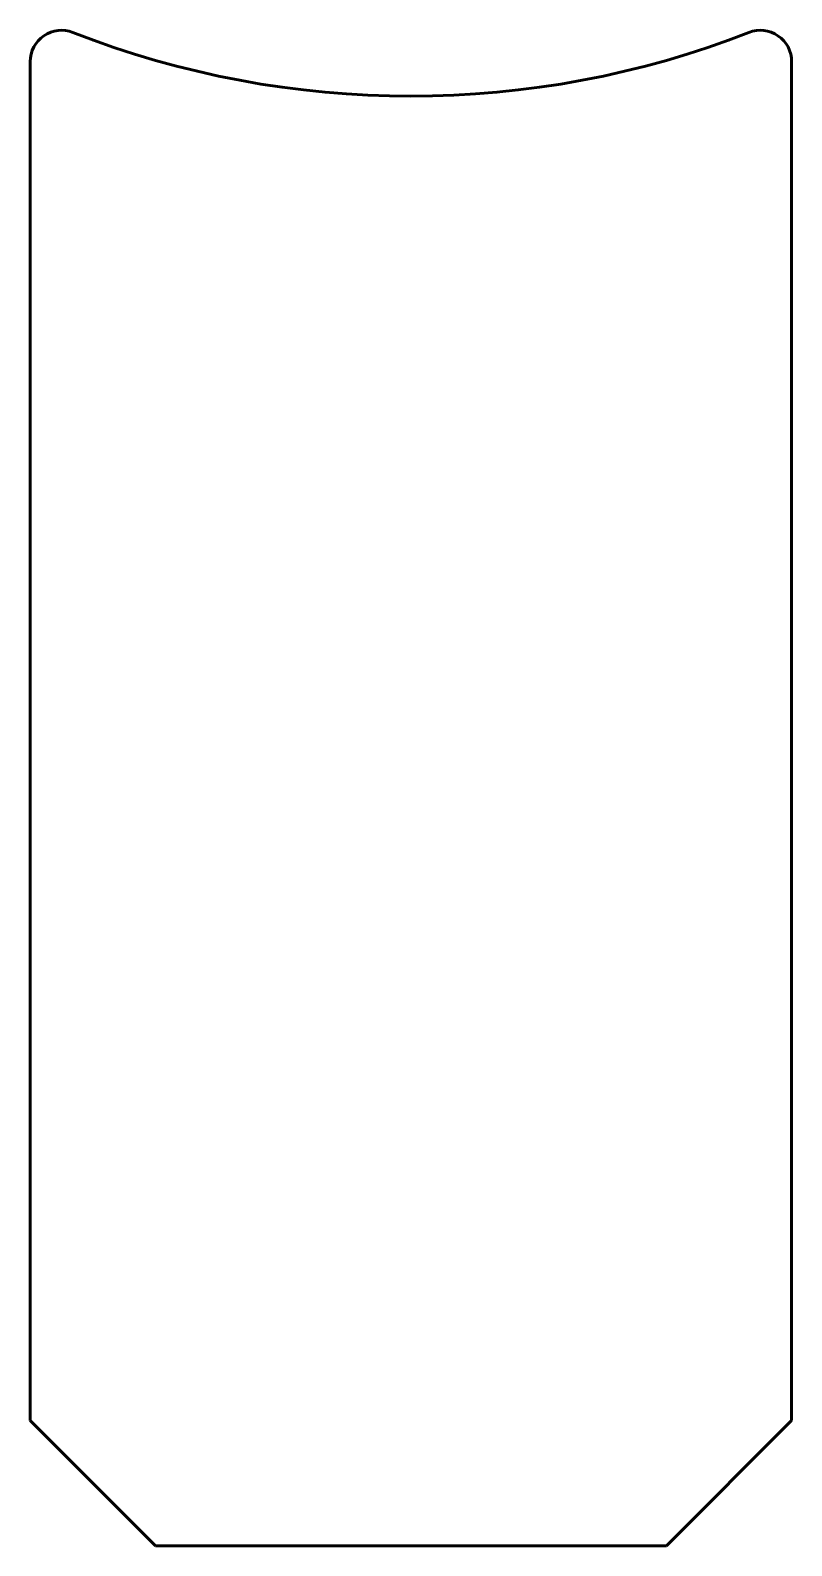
# Model space of a CAD drawing. Header units: millimetres. Extents: x -41 to 32, y -2 to 143.
import ezdxf

# ---------------------------------------------------------------- set-up
doc = ezdxf.new("R2010")
doc.units = ezdxf.units.MM
doc.linetypes.add('K5LT_BASIC', pattern=[0])

msp = doc.modelspace()

# ---------------------------------------------------------------- linework, layer by layer
at = {"color": 150, "linetype": 'K5LT_BASIC', "lineweight": 60}
for p, q in [((-41.28, 140.2), (-41.28, 9.88)), ((31.72, 9.88), (31.72, 140.2)), ((-41.28, 9.88), (-29.28, -2.12)), ((31.72, 9.88), (19.72, -2.12)), ((-29.28, -2.12), (19.72, -2.12))]:
    msp.add_line(p, q, dxfattribs=at)
for centre, radius, start, end in [((-38.28, 140.2), 3, 68.6459, 180), ((-4.78, 225.88), 89, 248.6459, 291.3541), ((28.72, 140.2), 3, 0, 111.3541)]:
    msp.add_arc(centre, radius, start, end, dxfattribs=at)

doc.saveas('drawing.dxf')
